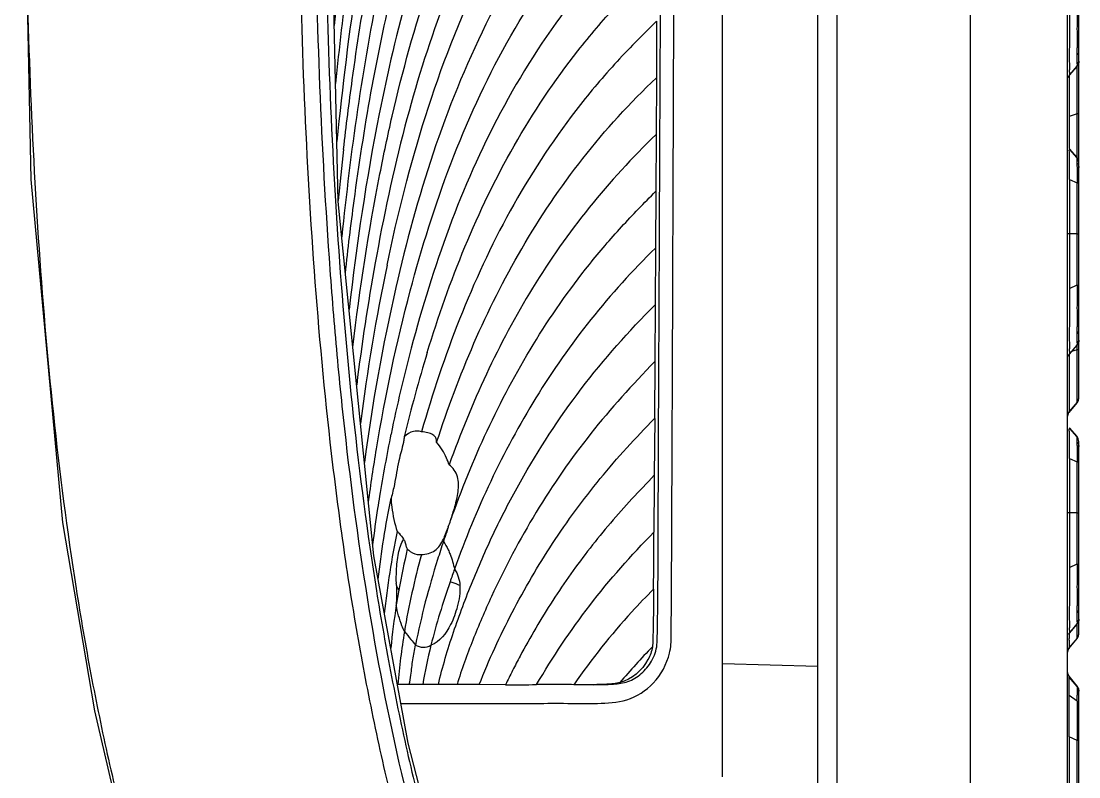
# Model space of a CAD drawing. Header units: millimetres. Extents: x 7426 to 8300, y 123 to 421.
# Drawn here: x 8100.19 to 8114.31, y 326.04 to 336.13 of the extents above; entities that cross this region are included whole.
import ezdxf

# ---------------------------------------------------------------- set-up
doc = ezdxf.new("R2010")
doc.units = ezdxf.units.MM
doc.layers.add('20_ALL_FEATURES', color=7, linetype='Continuous')

msp = doc.modelspace()

# ---------------------------------------------------------------- linework, layer by layer
at = {"layer": '20_ALL_FEATURES', "color": 7, "linetype": 'Continuous'}
for p, q in [((8110.829, 320.501), (8110.829, 360.16)), ((8111.079, 360.188), (8111.079, 320.473)), ((8114.161, 321.799), (8114.161, 358.862)), ((8109.555, 353.108), (8109.551, 327.553)), ((8114.311, 334.247), (8114.311, 339.314)), ((8108.676, 336.129), (8108.672, 335.372)), ((8114.287, 335.557), (8114.286, 335.533)), ((8114.287, 335.528), (8114.304, 335.558)), ((8114.287, 335.525), (8114.304, 335.554)), ((8114.304, 335.558), (8114.311, 335.593)), ((8114.304, 335.554), (8114.311, 335.59)), ((8114.168, 335.378), (8114.185, 335.406)), ((8114.183, 335.406), (8114.183, 335.342)), ((8114.184, 335.407), (8114.288, 335.529)), ((8114.184, 335.407), (8114.185, 335.406)), ((8114.185, 335.406), (8114.287, 335.525)), ((8114.185, 335.406), (8114.185, 335.406)), ((8114.185, 335.406), (8114.185, 335.406)), ((8114.185, 335.406), (8114.185, 335.406)), ((8114.272, 335.511), (8114.287, 335.529)), ((8114.286, 335.533), (8114.287, 335.528)), ((8114.287, 335.529), (8114.287, 335.53)), ((8114.287, 335.53), (8114.288, 335.529)), ((8114.287, 335.525), (8114.288, 335.529)), ((8114.287, 335.528), (8114.287, 335.528)), ((8114.287, 335.525), (8114.287, 335.525)), ((8114.289, 335.513), (8114.289, 335.525)), ((8114.289, 334.89), (8114.289, 335.513)), ((8108.673, 335.372), (8108.669, 334.614)), ((8114.183, 335.342), (8114.183, 334.854)), ((8114.289, 334.89), (8114.183, 334.854)), ((8108.668, 334.614), (8108.664, 333.857)), ((8114.183, 334.488), (8114.183, 334.478)), ((8114.183, 334.478), (8114.183, 334.428)), ((8114.185, 334.425), (8114.185, 334.415)), ((8114.287, 334.306), (8114.185, 334.425)), ((8114.185, 334.425), (8114.185, 334.425)), ((8114.185, 334.415), (8114.286, 334.302)), ((8114.286, 334.302), (8114.287, 334.306)), ((8114.286, 334.243), (8114.286, 334.235)), ((8114.311, 334.244), (8114.311, 334.247)), ((8114.311, 331.098), (8114.311, 334.241)), ((8114.185, 334.014), (8114.185, 333.288)), ((8114.185, 334.014), (8114.287, 333.969)), ((8108.665, 333.857), (8108.662, 333.099)), ((8114.287, 333.954), (8114.287, 333.969)), ((8114.185, 333.288), (8114.184, 332.56)), ((8114.287, 333.288), (8114.185, 333.288)), ((8114.287, 332.608), (8114.287, 333.288)), ((8108.66, 333.099), (8108.656, 332.341)), ((8114.184, 332.56), (8114.287, 332.608)), ((8108.658, 332.341), (8108.654, 331.582)), ((8114.184, 331.682), (8114.288, 331.804)), ((8114.185, 331.681), (8114.287, 331.8)), ((8114.289, 331.741), (8114.215, 331.716)), ((8114.271, 331.786), (8114.287, 331.804)), ((8114.287, 331.832), (8114.286, 331.808)), ((8114.286, 331.808), (8114.287, 331.803)), ((8114.287, 331.803), (8114.304, 331.833)), ((8114.287, 331.8), (8114.304, 331.829)), ((8114.287, 331.805), (8114.288, 331.804)), ((8114.287, 331.8), (8114.288, 331.804)), ((8114.287, 331.804), (8114.287, 331.804)), ((8114.287, 331.803), (8114.287, 331.803)), ((8114.287, 331.8), (8114.287, 331.8)), ((8114.289, 331.741), (8114.289, 331.8)), ((8114.304, 331.833), (8114.311, 331.868)), ((8114.304, 331.829), (8114.311, 331.865)), ((8114.168, 331.653), (8114.185, 331.681)), ((8114.183, 331.681), (8114.183, 331.653)), ((8114.183, 331.653), (8114.183, 331.626)), ((8114.183, 331.626), (8114.183, 331.617)), ((8114.184, 331.682), (8114.185, 331.681)), ((8114.185, 331.681), (8114.185, 331.681)), ((8114.185, 331.681), (8114.185, 331.681)), ((8114.185, 331.681), (8114.185, 331.681)), ((8108.652, 331.582), (8108.648, 330.824)), ((8114.288, 331.039), (8114.183, 330.916)), ((8114.183, 330.903), (8114.289, 331.034)), ((8114.289, 331.034), (8114.288, 331.039)), ((8114.289, 331.034), (8114.297, 331.049)), ((8114.304, 331.061), (8114.311, 331.097)), ((8114.311, 331.095), (8114.311, 331.098)), ((8114.183, 330.916), (8114.183, 330.904)), ((8114.183, 330.902), (8114.186, 330.906)), ((8114.183, 330.904), (8114.183, 330.903)), ((8114.183, 330.902), (8114.183, 330.903)), ((8108.65, 330.824), (8108.645, 330.064)), ((8114.185, 330.538), (8114.184, 330.618)), ((8114.185, 330.7), (8114.185, 330.69)), ((8114.287, 330.581), (8114.185, 330.7)), ((8114.185, 330.7), (8114.185, 330.7)), ((8114.185, 330.69), (8114.286, 330.577)), ((8114.286, 330.577), (8114.287, 330.581)), ((8114.286, 330.518), (8114.286, 330.51)), ((8114.311, 327.949), (8114.311, 330.516)), ((8114.185, 330.289), (8114.185, 330.428)), ((8114.185, 330.289), (8114.185, 329.563)), ((8114.185, 330.289), (8114.287, 330.244)), ((8114.287, 330.229), (8114.287, 330.244)), ((8114.185, 329.563), (8114.184, 328.835)), ((8114.287, 329.563), (8114.185, 329.563)), ((8114.287, 328.883), (8114.287, 329.563)), ((8114.184, 328.835), (8114.287, 328.883)), ((8114.184, 327.957), (8114.288, 328.079)), ((8114.185, 327.956), (8114.287, 328.075)), ((8114.271, 328.06), (8114.287, 328.078)), ((8114.287, 328.107), (8114.286, 328.083)), ((8114.286, 328.083), (8114.287, 328.078)), ((8114.287, 328.078), (8114.304, 328.108)), ((8114.287, 328.075), (8114.304, 328.104)), ((8114.287, 328.08), (8114.288, 328.079)), ((8114.287, 328.079), (8114.287, 328.079)), ((8114.287, 328.075), (8114.288, 328.079)), ((8114.287, 328.078), (8114.287, 328.078)), ((8114.287, 328.075), (8114.287, 328.075)), ((8114.289, 328.072), (8114.289, 328.076)), ((8114.289, 328.058), (8114.289, 328.072)), ((8114.304, 328.108), (8114.311, 328.143)), ((8114.304, 328.104), (8114.311, 328.14)), ((8114.175, 327.939), (8114.185, 327.956)), ((8114.183, 327.957), (8114.183, 327.95)), ((8114.183, 327.95), (8114.183, 327.888)), ((8114.184, 327.957), (8114.185, 327.956)), ((8114.185, 327.956), (8114.185, 327.956)), ((8114.185, 327.956), (8114.185, 327.956)), ((8114.185, 327.956), (8114.185, 327.956)), ((8114.288, 327.963), (8114.289, 328.04)), ((8114.304, 327.912), (8114.311, 327.948)), ((8114.311, 327.946), (8114.311, 327.949)), ((8114.288, 327.89), (8114.183, 327.767)), ((8114.183, 327.888), (8114.183, 327.884)), ((8114.183, 327.754), (8114.289, 327.885)), ((8114.289, 327.885), (8114.288, 327.89)), ((8114.289, 327.885), (8114.297, 327.9)), ((8114.168, 327.727), (8114.183, 327.754)), ((8114.183, 327.767), (8114.183, 327.755)), ((8114.183, 327.753), (8114.186, 327.757)), ((8114.183, 327.755), (8114.183, 327.754)), ((8114.183, 327.753), (8114.183, 327.754)), ((8109.553, 327.553), (8110.829, 327.514)), ((8109.554, 326.037), (8109.553, 327.553)), ((8114.289, 327.25), (8114.183, 327.382)), ((8114.183, 327.382), (8114.183, 327.367)), ((8114.183, 327.381), (8114.183, 327.38)), ((8114.288, 327.245), (8114.183, 327.367)), ((8105.376, 327.27), (8105.222, 327.27)), ((8105.554, 327.27), (8105.375, 327.27)), ((8105.764, 327.27), (8105.554, 327.27)), ((8106.658, 327.268), (8106.307, 327.269)), ((8107.833, 327.268), (8107.909, 327.269)), ((8114.302, 327.228), (8114.288, 327.251)), ((8114.288, 327.245), (8114.289, 327.25)), ((8114.303, 327.228), (8114.289, 327.25)), ((8114.289, 327.25), (8114.289, 327.25)), ((8114.311, 327.188), (8114.302, 327.228)), ((8114.289, 327.046), (8114.183, 327.125)), ((8114.288, 327.189), (8114.288, 327.183)), ((8114.288, 327.183), (8114.289, 327.129)), ((8114.311, 324.8), (8114.311, 327.188)), ((8114.311, 327.184), (8114.311, 327.187)), ((8114.289, 326.525), (8114.183, 326.57)), ((8114.183, 326.57), (8114.183, 325.407)), ((8114.289, 325.443), (8114.289, 326.525))]:
    msp.add_line(p, q, dxfattribs=at)
for points in [[(8100.195, 340.33), (8100.323, 334.015), (8100.748, 329.432), (8101.172, 326.917), (8101.542, 325.329), (8101.861, 324.313), (8102.195, 323.559), (8102.557, 323.014), (8102.942, 322.66), (8103.345, 322.474), (8103.676, 322.43)], [(8107.332, 322.93), (8107.041, 322.978), (8106.717, 323.167), (8106.401, 323.523), (8106.081, 324.1), (8105.73, 325.053), (8105.362, 326.487), (8104.903, 328.989), (8104.427, 333.72), (8104.28, 340.33)], [(8114.311, 334.241), (8114.304, 334.277), (8114.287, 334.306)], [(8114.289, 331.034), (8114.305, 331.063), (8114.311, 331.095)], [(8114.311, 330.516), (8114.304, 330.552), (8114.287, 330.581)], [(8114.289, 327.885), (8114.305, 327.914), (8114.311, 327.946)], [(8114.183, 327.382), (8114.169, 327.404), (8114.164, 327.431)]]:
    msp.add_lwpolyline(points, dxfattribs=at)
for centre, radius, start, end in [((8148.824, 331.616), 44.675, 173.4156, 174.2761), ((8145.854, 331.202), 41.665, 172.3847, 174.363), ((8099.222, 335.635), 15.066, 0.3215, 0.5219), ((8108.336, 335.686), 5.952, 359.9357, 0.3251), ((8114.244, 335.734), 0.0708, 308.851, 318.5079), ((8108.776, 335.693), 5.512, 358.5833, 359.0983), ((8110.376, 335.666), 3.912, 359.1203, 0.1834), ((8114.206, 335.595), 0.105, 333.5159, 337.5127), ((8114.205, 335.595), 0.106, 337.5085, 340.8946), ((8150.193, 329.25), 45.986, 173.5491, 174.4034), ((8106.909, 334.376), 7.38, 359.4026, 359.7066), ((8114.222, 334.171), 0.0899, 30.765, 44.9203), ((8114.213, 334.252), 0.0982, 356.7309, 359.9924), ((8134.27, 327.617), 29.822, 169.795, 172.9576), ((8132.033, 327.271), 27.531, 168.2603, 172.729), ((8129.607, 326.993), 25.041, 167.1286, 172.5589), ((8099.22, 331.91), 15.068, 0.3216, 0.5219), ((8108.776, 331.968), 5.512, 358.5833, 359.0983), ((8108.335, 331.961), 5.953, 359.9357, 0.3252), ((8114.244, 332.009), 0.0708, 308.851, 318.5133), ((8110.376, 331.941), 3.912, 359.1203, 0.1834), ((8124.951, 326.575), 20.227, 165.1371, 168.4799), ((8114.206, 331.87), 0.105, 333.5159, 337.5127), ((8114.205, 331.87), 0.106, 337.5085, 340.8946), ((8123.294, 326.289), 18.49, 162.9663, 166.5888), ((8126.842, 326.178), 22.16, 168.4505, 170.6336), ((8085.006, 330.379), 29.179, 0.0966, 0.3122), ((8114.222, 330.446), 0.0899, 30.765, 44.9203), ((8447.985, 328.012), 339.348, 179.6534, 179.78163), ((8118.902, 324.89), 13.758, 160.9727, 161.2543), ((8104.903, 329.77), 1.068, 338.3402, 343.2209), ((8116.637, 326.961), 11.664, 168.3546, 173.8268), ((8119.478, 324.695), 14.366, 161.2571, 161.7993), ((7975.803, 329.803), 132.838, 359.45736, 359.78507), ((8122.321, 323.756), 17.36, 161.7842, 162.6305), ((8120.591, 323.59), 15.518, 160.3375, 160.999), ((8114.079, 326.942), 8.986, 169.8073, 171.1184), ((8116.26, 326.613), 11.191, 171.1813, 174.1306), ((8099.219, 328.185), 15.07, 0.3216, 0.5219), ((8108.335, 328.236), 5.953, 359.9357, 0.3253), ((8114.244, 328.284), 0.0708, 308.8509, 318.5187), ((8110.376, 328.216), 3.912, 359.1203, 0.1834), ((8108.776, 328.243), 5.512, 358.5833, 359.0983), ((8107.144, 328.075), 7.145, 359.7234, 359.8636), ((8114.206, 328.145), 0.105, 333.5159, 337.5127), ((8114.205, 328.145), 0.106, 337.5085, 340.8946), ((8103.381, 327.915), 10.802, 359.7211, 359.8379), ((8105.775, 243.849), 83.421, 89.83738, 90.00807), ((8105.625, 188.282), 138.989, 89.71835, 89.84017), ((8106.759, 385.702), 58.434, 269.90036, 270.30798), ((8114.21, 327.18), 0.101, 26.5986, 39.7087), ((8088.277, 326.993), 26.012, 0.1173, 0.2992)]:
    msp.add_arc(centre, radius, start, end, dxfattribs=at)
for points, knots in [([(8107.886, 327.018), (8108.017, 327.021), (8108.295, 327.033), (8108.667, 327.273), (8108.832, 327.578), (8108.87, 327.806), (8108.87, 327.966), (8108.872, 328.165), (8108.874, 328.403), (8108.876, 328.722), (8108.878, 329.279), (8108.882, 330.074), (8108.886, 331.029), (8108.89, 331.984), (8108.893, 332.939), (8108.898, 334.212), (8108.904, 335.804), (8108.911, 337.714), (8108.919, 339.623), (8108.926, 341.533), (8108.935, 343.443), (8108.941, 345.034), (8108.947, 346.308), (8108.951, 347.263), (8108.954, 348.217), (8108.958, 349.172), (8108.961, 349.968), (8108.964, 350.605), (8108.965, 351.082), (8108.967, 351.56), (8108.969, 351.958), (8108.97, 352.276), (8108.971, 352.515), (8108.969, 352.753), (8108.975, 353.068), (8108.864, 353.375), (8108.658, 353.601), (8108.499, 353.7), (8108.359, 353.733), (8108.22, 353.738), (8108.048, 353.742), (8107.843, 353.742), (8107.577, 353.74), (8107.253, 353.74), (8106.765, 353.741), (8106.408, 353.74), (8106.176, 353.74)], [0, 0, 0, 0, 0.013218, 0.027298, 0.042551, 0.046544, 0.050552, 0.058572, 0.066591, 0.074611, 0.090649, 0.122727, 0.154804, 0.186882, 0.218959, 0.251036, 0.315191, 0.379346, 0.443501, 0.507656, 0.571811, 0.635966, 0.668044, 0.700122, 0.732199, 0.764277, 0.796355, 0.812393, 0.828432, 0.844471, 0.86051, 0.868529, 0.876549, 0.884568, 0.892582, 0.908239, 0.915819, 0.923116, 0.92667, 0.930189, 0.937155, 0.944028, 0.950799, 0.963994, 0.976656, 1, 1, 1, 1]), ([(8107.909, 327.269), (8107.973, 327.271), (8108.101, 327.273), (8108.301, 327.298), (8108.481, 327.411), (8108.597, 327.551), (8108.661, 327.688), (8108.684, 327.803), (8108.685, 327.921), (8108.688, 328.078), (8108.691, 328.275), (8108.694, 328.589), (8108.696, 328.982), (8108.697, 329.454), (8108.699, 329.926), (8108.701, 330.555), (8108.705, 331.341), (8108.71, 332.284), (8108.714, 333.228), (8108.719, 334.486), (8108.727, 336.058), (8108.735, 337.945), (8108.744, 339.832), (8108.753, 341.719), (8108.761, 343.606), (8108.769, 345.178), (8108.775, 346.436), (8108.779, 347.38), (8108.784, 348.323), (8108.788, 349.267), (8108.792, 350.053), (8108.795, 350.682), (8108.797, 351.154), (8108.799, 351.626), (8108.801, 352.019), (8108.803, 352.333), (8108.803, 352.569), (8108.807, 352.804), (8108.799, 353.04), (8108.708, 353.256), (8108.579, 353.397), (8108.452, 353.467), (8108.348, 353.489), (8108.244, 353.488), (8108.108, 353.491), (8107.94, 353.492), (8107.676, 353.491), (8107.354, 353.491), (8106.98, 353.492), (8106.52, 353.492), (8106.184, 353.492), (8105.968, 353.49)], [0, 0, 0, 0, 0.006542, 0.013225, 0.020237, 0.027686, 0.03159, 0.03557, 0.039594, 0.043615, 0.051659, 0.059703, 0.07579, 0.091879, 0.107967, 0.124055, 0.15623, 0.188406, 0.220582, 0.252758, 0.31711, 0.381461, 0.445813, 0.510166, 0.574518, 0.638871, 0.671047, 0.703223, 0.7354, 0.767576, 0.799752, 0.81584, 0.831928, 0.848016, 0.864104, 0.872149, 0.880193, 0.888235, 0.896255, 0.904123, 0.911667, 0.915306, 0.918861, 0.922377, 0.925869, 0.932784, 0.9396, 0.952897, 0.965679, 0.977856, 1, 1, 1, 1]), ([(8105.146, 334.858), (8105.285, 335.461), (8105.615, 336.662), (8106.331, 338.405), (8107.342, 340.038), (8108.222, 340.989), (8108.705, 341.425)], [0, 0, 0, 0, 0.244608, 0.491526, 0.742684, 1, 1, 1, 1]), ([(8108.701, 340.669), (8108.232, 340.244), (8107.415, 339.358), (8106.169, 337.402), (8105.6, 335.801), (8105.317, 334.725)], [0, 0, 0, 0, 0.273823, 0.518043, 1, 1, 1, 1]), ([(8100.247, 340.33), (8100.23, 338.751), (8100.255, 336.382), (8100.41, 333.231), (8100.607, 330.882), (8100.856, 328.94), (8101.12, 327.406), (8101.352, 326.274), (8101.623, 325.164), (8101.906, 324.269), (8102.205, 323.602), (8102.538, 323.033), (8102.895, 322.671), (8103.173, 322.542)], [0, 0, 0, 0, 0.257687, 0.386396, 0.51476, 0.642394, 0.705755, 0.76866, 0.830981, 0.892125, 0.921657, 0.949961, 1, 1, 1, 1]), ([(8107.331, 322.43), (8107.192, 322.43), (8106.899, 322.483), (8106.501, 322.723), (8106.165, 323.093), (8105.786, 323.714), (8105.439, 324.608), (8105.13, 325.74), (8104.872, 326.909), (8104.651, 328.095), (8104.468, 329.296), (8104.265, 330.913), (8104.083, 332.95), (8103.953, 335.405), (8103.896, 337.867), (8103.893, 339.509), (8103.902, 340.33)], [0, 0, 0, 0, 0.0222, 0.046026, 0.072321, 0.100717, 0.16108, 0.223623, 0.286967, 0.350845, 0.415123, 0.479694, 0.609387, 0.739481, 0.869723, 1, 1, 1, 1]), ([(8107.445, 322.58), (8107.313, 322.58), (8107.037, 322.63), (8106.662, 322.857), (8106.343, 323.208), (8105.977, 323.807), (8105.639, 324.681), (8105.23, 326.182), (8104.841, 328.14), (8104.566, 330.133), (8104.402, 331.748), (8104.272, 333.375), (8104.165, 335.417), (8104.107, 337.872), (8104.104, 339.511), (8104.113, 340.33)], [0, 0, 0, 0, 0.021184, 0.043858, 0.069027, 0.096552, 0.155986, 0.218365, 0.346085, 0.47565, 0.540847, 0.606224, 0.737305, 0.86862, 1, 1, 1, 1]), ([(8104.244, 340.33), (8104.227, 338.746), (8104.252, 336.37), (8104.409, 333.21), (8104.61, 330.855), (8104.863, 328.91), (8105.132, 327.375), (8105.37, 326.243), (8105.646, 325.139), (8105.943, 324.255), (8106.262, 323.614), (8106.547, 323.208), (8106.892, 322.905), (8107.171, 322.807), (8107.305, 322.789)], [0, 0, 0, 0, 0.259532, 0.389128, 0.518331, 0.646727, 0.710426, 0.773626, 0.836118, 0.896927, 0.925915, 0.953109, 0.977741, 1, 1, 1, 1]), ([(8112.858, 340.33), (8112.858, 338.599), (8112.859, 335.138), (8112.858, 330.81), (8112.859, 327.349), (8112.858, 325.19), (8112.858, 323.498), (8112.859, 322.359), (8112.856, 321.543), (8112.859, 321.055), (8112.857, 320.879), (8112.858, 320.807)], [0, 0, 0, 0, 0.265976, 0.531951, 0.664935, 0.797884, 0.863662, 0.925022, 0.972842, 0.989029, 1, 1, 1, 1]), ([(8105.079, 332.872), (8105.218, 333.541), (8105.551, 334.874), (8106.299, 336.807), (8107.346, 338.526), (8108.241, 339.496), (8108.697, 339.912)], [0, 0, 0, 0, 0.254529, 0.511343, 0.769678, 1, 1, 1, 1]), ([(8108.693, 339.156), (8108.451, 338.936), (8107.994, 338.472), (8107.178, 337.48), (8106.037, 335.589), (8105.472, 333.779), (8105.195, 332.571)], [0, 0, 0, 0, 0.129676, 0.257625, 0.508812, 1, 1, 1, 1]), ([(8105.388, 332.529), (8105.691, 333.674), (8106.301, 335.363), (8107.571, 337.261), (8108.32, 338.058), (8108.689, 338.399)], [0, 0, 0, 0, 0.520914, 0.778874, 1, 1, 1, 1]), ([(8104.498, 334.417), (8104.533, 334.727), (8104.687, 335.966), (8104.904, 337.199), (8105.129, 338.109)], [0, 0, 0, 0, 0.249625, 1, 1, 1, 1]), ([(8108.685, 337.643), (8108.263, 337.249), (8107.483, 336.393), (8106.259, 334.466), (8105.688, 332.847), (8105.401, 331.763)], [0, 0, 0, 0, 0.25375, 0.506737, 1, 1, 1, 1]), ([(8105.614, 331.705), (8105.906, 332.659), (8106.471, 334.074), (8107.455, 335.55), (8108.125, 336.334), (8108.487, 336.71), (8108.681, 336.886)], [0, 0, 0, 0, 0.491809, 0.743224, 0.870928, 1, 1, 1, 1]), ([(8104.522, 332.763), (8104.557, 333.085), (8104.713, 334.374), (8104.934, 335.656), (8105.165, 336.602)], [0, 0, 0, 0, 0.249559, 1, 1, 1, 1]), ([(8114.184, 336.285), (8114.184, 336.164), (8114.185, 335.983), (8114.184, 335.752), (8114.183, 335.605), (8114.185, 335.5), (8114.183, 335.44), (8114.186, 335.415), (8114.184, 335.408), (8114.184, 335.407)], [0, 0, 0, 0, 0.415032, 0.615825, 0.791507, 0.914104, 0.975237, 0.996471, 1, 1, 1, 1]), ([(8114.287, 336.333), (8114.288, 336.242), (8114.285, 336.055), (8114.287, 335.868), (8114.288, 335.772)], [0, 0, 0, 0, 0.484004, 1, 1, 1, 1]), ([(8108.676, 336.129), (8108.484, 335.942), (8108.106, 335.561), (8107.419, 334.738), (8106.688, 333.616), (8106.021, 332.163), (8105.684, 331.155), (8105.538, 330.646)], [0, 0, 0, 0, 0.126008, 0.251751, 0.502308, 0.751541, 1, 1, 1, 1]), ([(8114.297, 335.687), (8114.299, 335.69), (8114.306, 335.7), (8114.311, 335.712), (8114.311, 335.721)], [0, 0, 0, 0, 0.268616, 1, 1, 1, 1]), ([(8105.74, 330.505), (8106.031, 331.4), (8106.778, 333.173), (8107.968, 334.708), (8108.673, 335.372)], [0, 0, 0, 0, 0.492738, 1, 1, 1, 1]), ([(8104.622, 331.777), (8104.714, 332.553), (8104.872, 333.584), (8105.088, 334.603), (8105.146, 334.858)], [0, 0, 0, 0, 0.749514, 1, 1, 1, 1]), ([(8114.183, 334.854), (8114.183, 334.823), (8114.183, 334.701), (8114.183, 334.579), (8114.183, 334.488)], [0, 0, 0, 0, 0.25324, 1, 1, 1, 1]), ([(8114.289, 334.338), (8114.289, 334.424), (8114.288, 334.608), (8114.289, 334.792), (8114.289, 334.89)], [0, 0, 0, 0, 0.467436, 1, 1, 1, 1]), ([(8114.311, 334.89), (8114.311, 334.89), (8114.308, 334.891), (8114.305, 334.89), (8114.297, 334.89), (8114.292, 334.89), (8114.289, 334.89)], [0, 0, 0, 0, 0.067967, 0.264401, 0.578648, 1, 1, 1, 1]), ([(8108.668, 334.615), (8108.352, 334.308), (8107.755, 333.66), (8106.75, 332.225), (8106.201, 331.024), (8105.908, 330.206)], [0, 0, 0, 0, 0.251847, 0.50256, 1, 1, 1, 1]), ([(8114.185, 334.014), (8114.185, 334.069), (8114.185, 334.166), (8114.184, 334.29), (8114.185, 334.368), (8114.183, 334.405), (8114.185, 334.415)], [0, 0, 0, 0, 0.40893, 0.72911, 0.923399, 1, 1, 1, 1]), ([(8114.286, 334.302), (8114.286, 334.301), (8114.286, 334.281), (8114.286, 334.261), (8114.286, 334.243)], [0, 0, 0, 0, 0.066448, 1, 1, 1, 1]), ([(8114.286, 334.235), (8114.286, 334.23), (8114.286, 334.208), (8114.286, 334.186), (8114.287, 334.168)], [0, 0, 0, 0, 0.216071, 1, 1, 1, 1]), ([(8114.287, 334.168), (8114.287, 334.154), (8114.287, 334.087), (8114.287, 334.021), (8114.287, 333.969)], [0, 0, 0, 0, 0.22081, 1, 1, 1, 1]), ([(8105.926, 329.461), (8106.069, 329.868), (8106.396, 330.671), (8107.007, 331.823), (8107.632, 332.721), (8108.202, 333.387), (8108.509, 333.701), (8108.664, 333.857)], [0, 0, 0, 0, 0.247629, 0.496979, 0.747741, 0.873755, 1, 1, 1, 1]), ([(8114.311, 333.954), (8114.311, 333.958), (8114.302, 333.965), (8114.293, 333.967), (8114.287, 333.969)], [0, 0, 0, 0, 0.343531, 1, 1, 1, 1]), ([(8114.287, 333.288), (8114.287, 333.343), (8114.287, 333.565), (8114.287, 333.787), (8114.287, 333.954)], [0, 0, 0, 0, 0.245662, 1, 1, 1, 1]), ([(8114.185, 333.288), (8114.182, 333.288), (8114.176, 333.288), (8114.168, 333.289), (8114.164, 333.288), (8114.161, 333.289), (8114.161, 333.288)], [0, 0, 0, 0, 0.42376, 0.741967, 0.93539, 1, 1, 1, 1]), ([(8114.287, 333.288), (8114.29, 333.288), (8114.296, 333.289), (8114.304, 333.288), (8114.308, 333.289), (8114.311, 333.288), (8114.311, 333.289)], [0, 0, 0, 0, 0.423775, 0.741966, 0.935414, 1, 1, 1, 1]), ([(8108.66, 333.099), (8108.355, 332.799), (8107.779, 332.164), (8106.805, 330.769), (8106.262, 329.607), (8105.978, 328.811)], [0, 0, 0, 0, 0.252116, 0.502912, 1, 1, 1, 1]), ([(8114.287, 332.608), (8114.288, 332.517), (8114.285, 332.33), (8114.287, 332.143), (8114.288, 332.047)], [0, 0, 0, 0, 0.484004, 1, 1, 1, 1]), ([(8104.831, 329.703), (8104.862, 329.942), (8105.005, 330.892), (8105.203, 331.834), (8105.388, 332.529)], [0, 0, 0, 0, 0.250881, 1, 1, 1, 1]), ([(8114.184, 332.56), (8114.184, 332.439), (8114.185, 332.258), (8114.184, 332.027), (8114.183, 331.88), (8114.185, 331.775), (8114.183, 331.715), (8114.186, 331.69), (8114.184, 331.683), (8114.184, 331.682)], [0, 0, 0, 0, 0.415032, 0.615825, 0.791507, 0.914104, 0.975237, 0.996471, 1, 1, 1, 1]), ([(8105.764, 327.27), (8105.817, 327.507), (8105.958, 327.973), (8106.216, 328.657), (8106.511, 329.33), (8106.966, 330.203), (8107.644, 331.244), (8108.304, 331.989), (8108.656, 332.341)], [0, 0, 0, 0, 0.123187, 0.246994, 0.371276, 0.496009, 0.747113, 1, 1, 1, 1]), ([(8114.297, 331.962), (8114.299, 331.965), (8114.306, 331.975), (8114.311, 331.987), (8114.311, 331.996)], [0, 0, 0, 0, 0.268613, 1, 1, 1, 1]), ([(8114.288, 331.112), (8114.289, 331.202), (8114.288, 331.412), (8114.289, 331.621), (8114.289, 331.741)], [0, 0, 0, 0, 0.429652, 1, 1, 1, 1]), ([(8114.311, 331.741), (8114.311, 331.741), (8114.308, 331.742), (8114.305, 331.741), (8114.297, 331.741), (8114.292, 331.741), (8114.289, 331.741)], [0, 0, 0, 0, 0.067967, 0.264401, 0.578648, 1, 1, 1, 1]), ([(8114.183, 331.617), (8114.183, 331.529), (8114.183, 331.399), (8114.183, 331.232), (8114.183, 331.126), (8114.183, 331.04), (8114.182, 330.978), (8114.183, 330.94), (8114.182, 330.921), (8114.183, 330.916)], [0, 0, 0, 0, 0.378642, 0.555628, 0.71177, 0.835205, 0.923246, 0.977326, 1, 1, 1, 1]), ([(8108.652, 331.582), (8108.353, 331.274), (8107.776, 330.641), (8107.047, 329.585), (8106.55, 328.644), (8106.218, 327.867), (8106.074, 327.471), (8106.012, 327.27)], [0, 0, 0, 0, 0.252283, 0.503017, 0.752385, 0.876457, 1, 1, 1, 1]), ([(8114.288, 331.039), (8114.288, 331.045), (8114.287, 331.069), (8114.288, 331.094), (8114.288, 331.112)], [0, 0, 0, 0, 0.245312, 1, 1, 1, 1]), ([(8106.308, 327.269), (8106.436, 327.598), (8106.736, 328.242), (8107.272, 329.166), (8107.911, 330.033), (8108.395, 330.566), (8108.648, 330.823)], [0, 0, 0, 0, 0.247358, 0.496345, 0.747454, 1, 1, 1, 1]), ([(8105.474, 330.655), (8105.459, 330.655), (8105.397, 330.649), (8105.34, 330.612), (8105.307, 330.577)], [0, 0, 0, 0, 0.239412, 1, 1, 1, 1]), ([(8105.74, 330.505), (8105.741, 330.525), (8105.737, 330.566), (8105.688, 330.612), (8105.619, 330.635), (8105.567, 330.643), (8105.538, 330.646)], [0, 0, 0, 0, 0.213792, 0.426415, 0.688439, 1, 1, 1, 1]), ([(8114.184, 330.618), (8114.184, 330.635), (8114.184, 330.659), (8114.183, 330.683), (8114.185, 330.69)], [0, 0, 0, 0, 0.703348, 1, 1, 1, 1]), ([(8105.296, 330.502), (8105.277, 330.42), (8105.225, 330.237), (8105.197, 330.048), (8105.176, 329.943)], [0, 0, 0, 0, 0.440441, 1, 1, 1, 1]), ([(8105.307, 330.577), (8105.307, 330.572), (8105.305, 330.546), (8105.3, 330.521), (8105.296, 330.502)], [0, 0, 0, 0, 0.218785, 1, 1, 1, 1]), ([(8105.908, 330.206), (8105.898, 330.236), (8105.855, 330.342), (8105.794, 330.442), (8105.74, 330.505)], [0, 0, 0, 0, 0.276309, 1, 1, 1, 1]), ([(8114.286, 330.577), (8114.286, 330.576), (8114.286, 330.556), (8114.286, 330.536), (8114.286, 330.518)], [0, 0, 0, 0, 0.066547, 1, 1, 1, 1]), ([(8114.286, 330.51), (8114.286, 330.505), (8114.286, 330.483), (8114.286, 330.461), (8114.287, 330.443)], [0, 0, 0, 0, 0.216071, 1, 1, 1, 1]), ([(8114.287, 330.443), (8114.287, 330.429), (8114.287, 330.362), (8114.287, 330.296), (8114.287, 330.244)], [0, 0, 0, 0, 0.22081, 1, 1, 1, 1]), ([(8105.926, 329.461), (8105.946, 329.523), (8105.986, 329.649), (8106.033, 329.842), (8106.038, 330.048), (8105.958, 330.165), (8105.908, 330.206)], [0, 0, 0, 0, 0.244808, 0.501976, 0.756448, 1, 1, 1, 1]), ([(8114.311, 330.229), (8114.311, 330.233), (8114.302, 330.24), (8114.293, 330.242), (8114.287, 330.244)], [0, 0, 0, 0, 0.343531, 1, 1, 1, 1]), ([(8114.287, 329.563), (8114.287, 329.618), (8114.287, 329.84), (8114.287, 330.062), (8114.287, 330.229)], [0, 0, 0, 0, 0.245662, 1, 1, 1, 1]), ([(8108.644, 330.064), (8108.546, 329.958), (8108.344, 329.752), (8107.963, 329.322), (8107.609, 328.868), (8107.286, 328.393), (8107.06, 328.026), (8106.887, 327.712), (8106.752, 327.46), (8106.693, 327.33), (8106.657, 327.268)], [0, 0, 0, 0, 0.125496, 0.250769, 0.500587, 0.62597, 0.751005, 0.875628, 0.937845, 1, 1, 1, 1]), ([(8104.978, 329.784), (8104.969, 329.73), (8104.935, 329.517), (8104.905, 329.302), (8104.886, 329.142)], [0, 0, 0, 0, 0.253329, 1, 1, 1, 1]), ([(8105.131, 329.76), (8105.133, 329.719), (8105.147, 329.569), (8105.177, 329.42), (8105.214, 329.316)], [0, 0, 0, 0, 0.268631, 1, 1, 1, 1]), ([(8114.185, 329.563), (8114.182, 329.563), (8114.176, 329.563), (8114.168, 329.564), (8114.164, 329.563), (8114.161, 329.564), (8114.161, 329.563)], [0, 0, 0, 0, 0.42376, 0.741967, 0.93539, 1, 1, 1, 1]), ([(8114.287, 329.563), (8114.29, 329.563), (8114.296, 329.564), (8114.304, 329.563), (8114.308, 329.564), (8114.311, 329.563), (8114.311, 329.564)], [0, 0, 0, 0, 0.423775, 0.741966, 0.935414, 1, 1, 1, 1]), ([(8105.83, 329.212), (8105.836, 329.224), (8105.86, 329.278), (8105.88, 329.333), (8105.896, 329.375)], [0, 0, 0, 0, 0.231478, 1, 1, 1, 1]), ([(8105.202, 328.622), (8105.201, 328.678), (8105.203, 328.812), (8105.219, 329.014), (8105.268, 329.152), (8105.299, 329.212)], [0, 0, 0, 0, 0.278413, 0.668612, 1, 1, 1, 1]), ([(8105.214, 329.316), (8105.222, 329.307), (8105.253, 329.275), (8105.281, 329.239), (8105.299, 329.212)], [0, 0, 0, 0, 0.266463, 1, 1, 1, 1]), ([(8105.299, 329.212), (8105.306, 329.2), (8105.321, 329.172), (8105.327, 329.125), (8105.341, 329.095), (8105.348, 329.082)], [0, 0, 0, 0, 0.296096, 0.672643, 1, 1, 1, 1]), ([(8105.536, 329.006), (8105.599, 329.009), (8105.734, 329.037), (8105.803, 329.155), (8105.83, 329.212)], [0, 0, 0, 0, 0.499287, 1, 1, 1, 1]), ([(8107.073, 327.269), (8107.29, 327.634), (8107.763, 328.353), (8108.337, 328.996), (8108.64, 329.305)], [0, 0, 0, 0, 0.495446, 1, 1, 1, 1]), ([(8105.348, 329.082), (8105.36, 329.069), (8105.407, 329.029), (8105.47, 329.005), (8105.515, 329.005)], [0, 0, 0, 0, 0.277007, 1, 1, 1, 1]), ([(8105.894, 329.069), (8105.903, 329.049), (8105.939, 328.966), (8105.965, 328.879), (8105.978, 328.811)], [0, 0, 0, 0, 0.237057, 1, 1, 1, 1]), ([(8114.184, 328.835), (8114.184, 328.714), (8114.185, 328.533), (8114.184, 328.302), (8114.183, 328.155), (8114.185, 328.05), (8114.183, 327.99), (8114.186, 327.965), (8114.184, 327.958), (8114.184, 327.957)], [0, 0, 0, 0, 0.415032, 0.615825, 0.791507, 0.914104, 0.975237, 0.996471, 1, 1, 1, 1]), ([(8114.287, 328.883), (8114.288, 328.792), (8114.285, 328.605), (8114.287, 328.418), (8114.288, 328.322)], [0, 0, 0, 0, 0.484004, 1, 1, 1, 1]), ([(8106.05, 328.593), (8106.042, 328.597), (8105.999, 328.615), (8105.954, 328.629), (8105.919, 328.642)], [0, 0, 0, 0, 0.191842, 1, 1, 1, 1]), ([(8105.235, 328.532), (8105.231, 328.54), (8105.22, 328.56), (8105.211, 328.582), (8105.202, 328.593)], [0, 0, 0, 0, 0.389479, 1, 1, 1, 1]), ([(8106.05, 328.593), (8106.056, 328.498), (8106.025, 328.316), (8105.925, 328.03), (8105.783, 327.84), (8105.664, 327.795)], [0, 0, 0, 0, 0.309416, 0.587055, 1, 1, 1, 1]), ([(8108.636, 328.545), (8108.537, 328.446), (8108.154, 328.044), (8107.807, 327.609), (8107.57, 327.268)], [0, 0, 0, 0, 0.252322, 1, 1, 1, 1]), ([(8108.636, 328.545), (8108.634, 328.416), (8108.634, 328.222), (8108.626, 327.965), (8108.628, 327.835), (8108.619, 327.772)], [0, 0, 0, 0, 0.500124, 0.750177, 1, 1, 1, 1]), ([(8105.31, 327.979), (8105.298, 328.003), (8105.249, 328.115), (8105.218, 328.235), (8105.201, 328.329)], [0, 0, 0, 0, 0.221736, 1, 1, 1, 1]), ([(8114.297, 328.237), (8114.299, 328.24), (8114.306, 328.25), (8114.311, 328.262), (8114.311, 328.271)], [0, 0, 0, 0, 0.26861, 1, 1, 1, 1]), ([(8105.31, 327.979), (8105.339, 327.943), (8105.388, 327.883), (8105.436, 327.821), (8105.459, 327.798)], [0, 0, 0, 0, 0.587824, 1, 1, 1, 1]), ([(8114.288, 327.89), (8114.288, 327.896), (8114.287, 327.92), (8114.288, 327.945), (8114.288, 327.963)], [0, 0, 0, 0, 0.245312, 1, 1, 1, 1]), ([(8105.375, 327.27), (8105.381, 327.312), (8105.399, 327.388), (8105.407, 327.499), (8105.428, 327.633), (8105.446, 327.733), (8105.459, 327.798)], [0, 0, 0, 0, 0.239617, 0.434315, 0.624418, 1, 1, 1, 1]), ([(8105.459, 327.798), (8105.488, 327.78), (8105.56, 327.757), (8105.632, 327.778), (8105.664, 327.795)], [0, 0, 0, 0, 0.492375, 1, 1, 1, 1]), ([(8114.183, 327.862), (8114.183, 327.849), (8114.183, 327.826), (8114.182, 327.797), (8114.183, 327.779), (8114.182, 327.77), (8114.183, 327.767)], [0, 0, 0, 0, 0.417033, 0.718784, 0.910986, 1, 1, 1, 1]), ([(8108.619, 327.772), (8108.61, 327.713), (8108.532, 327.504), (8108.343, 327.337), (8108.187, 327.296)], [0, 0, 0, 0, 0.270517, 1, 1, 1, 1]), ([(8114.183, 327.125), (8114.183, 327.159), (8114.183, 327.217), (8114.182, 327.291), (8114.183, 327.338), (8114.182, 327.361), (8114.183, 327.367)], [0, 0, 0, 0, 0.416682, 0.723294, 0.916849, 1, 1, 1, 1]), ([(8107.57, 327.268), (8107.528, 327.269), (8107.362, 327.271), (8107.197, 327.269), (8107.074, 327.269)], [0, 0, 0, 0, 0.25703, 1, 1, 1, 1]), ([(8108.187, 327.296), (8108.129, 327.281), (8108.01, 327.274), (8107.892, 327.269), (8107.833, 327.268)], [0, 0, 0, 0, 0.504728, 1, 1, 1, 1]), ([(8114.288, 327.245), (8114.288, 327.24), (8114.288, 327.221), (8114.288, 327.202), (8114.288, 327.189)], [0, 0, 0, 0, 0.263526, 1, 1, 1, 1]), ([(8114.183, 326.57), (8114.183, 326.62), (8114.183, 326.805), (8114.183, 326.99), (8114.183, 327.125)], [0, 0, 0, 0, 0.271254, 1, 1, 1, 1]), ([(8105.259, 327.019), (8105.594, 327.019), (8106.178, 327.019), (8106.903, 327.016), (8107.444, 327.022), (8107.736, 327.014), (8107.886, 327.018)], [0, 0, 0, 0, 0.382621, 0.666562, 0.828077, 1, 1, 1, 1]), ([(8114.289, 327.046), (8114.289, 327.004), (8114.288, 326.83), (8114.289, 326.657), (8114.289, 326.525)], [0, 0, 0, 0, 0.242043, 1, 1, 1, 1]), ([(8114.311, 326.525), (8114.311, 326.525), (8114.308, 326.524), (8114.305, 326.526), (8114.297, 326.525), (8114.292, 326.525), (8114.289, 326.525)], [0, 0, 0, 0, 0.064512, 0.257463, 0.575174, 1, 1, 1, 1])]:
    msp.add_open_spline(points, degree=3, knots=knots, dxfattribs=at)
for points in [[(8104.683, 336.704), (8104.569, 335.979), (8104.481, 335.251), (8104.409, 334.521)], [(8104.984, 336.639), (8104.748, 335.52), (8104.591, 334.384), (8104.473, 333.247)], [(8105.368, 336.548), (8105.213, 336.002), (8105.084, 335.448), (8104.973, 334.891)], [(8114.3, 335.548), (8114.297, 335.541), (8114.292, 335.535), (8114.288, 335.529)], [(8114.311, 335.593), (8114.311, 335.582), (8114.309, 335.571), (8114.305, 335.561)], [(8104.973, 334.891), (8104.801, 334.027), (8104.672, 333.154), (8104.572, 332.278)], [(8105.317, 334.725), (8105.159, 334.123), (8105.03, 333.513), (8104.92, 332.9)], [(8114.299, 334.217), (8114.307, 334.205), (8114.311, 334.19), (8114.311, 334.176)], [(8114.3, 331.823), (8114.297, 331.816), (8114.292, 331.81), (8114.288, 331.804)], [(8114.311, 331.868), (8114.311, 331.857), (8114.309, 331.846), (8114.305, 331.836)], [(8114.288, 331.039), (8114.302, 331.056), (8114.311, 331.08), (8114.311, 331.103)], [(8114.183, 330.916), (8114.169, 330.899), (8114.161, 330.875), (8114.161, 330.853)], [(8105.538, 330.646), (8105.518, 330.652), (8105.496, 330.655), (8105.474, 330.655)], [(8114.299, 330.492), (8114.307, 330.48), (8114.311, 330.465), (8114.311, 330.451)], [(8105.176, 329.943), (8105.164, 329.881), (8105.15, 329.82), (8105.131, 329.76)], [(8104.959, 328.674), (8105.001, 329.038), (8105.06, 329.4), (8105.131, 329.76)], [(8105.83, 329.212), (8105.83, 329.202), (8105.832, 329.192), (8105.83, 329.182)], [(8105.348, 329.081), (8105.307, 328.899), (8105.268, 328.716), (8105.235, 328.532)], [(8105.831, 329.183), (8105.855, 329.146), (8105.875, 329.108), (8105.894, 329.069)], [(8105.536, 329.006), (8105.446, 328.667), (8105.367, 328.325), (8105.31, 327.979)], [(8105.752, 328.938), (8105.635, 328.564), (8105.532, 328.184), (8105.459, 327.798)], [(8105.515, 329.005), (8105.522, 329.005), (8105.529, 329.005), (8105.536, 329.007)], [(8105.978, 328.811), (8106.023, 328.749), (8106.045, 328.669), (8106.05, 328.593)], [(8105.919, 328.642), (8105.823, 328.363), (8105.735, 328.081), (8105.664, 327.795)], [(8105.202, 328.593), (8105.203, 328.602), (8105.204, 328.611), (8105.201, 328.62)], [(8105.202, 328.593), (8105.203, 328.505), (8105.203, 328.417), (8105.201, 328.329)], [(8114.3, 328.098), (8114.297, 328.091), (8114.292, 328.085), (8114.288, 328.079)], [(8114.311, 328.143), (8114.311, 328.132), (8114.309, 328.121), (8114.305, 328.111)], [(8105.311, 327.979), (8105.273, 327.743), (8105.242, 327.507), (8105.222, 327.27)], [(8114.288, 327.89), (8114.302, 327.907), (8114.311, 327.931), (8114.311, 327.954)], [(8105.664, 327.795), (8105.621, 327.621), (8105.582, 327.447), (8105.554, 327.27)], [(8108.619, 327.772), (8108.469, 327.619), (8108.323, 327.461), (8108.187, 327.296)], [(8114.183, 327.767), (8114.169, 327.75), (8114.161, 327.726), (8114.161, 327.704)], [(8107.833, 327.268), (8107.745, 327.267), (8107.658, 327.267), (8107.57, 327.268)], [(8114.3, 327.225), (8114.307, 327.212), (8114.311, 327.196), (8114.311, 327.181)]]:
    msp.add_open_spline(points, degree=3, dxfattribs=at)

doc.saveas('drawing.dxf')
